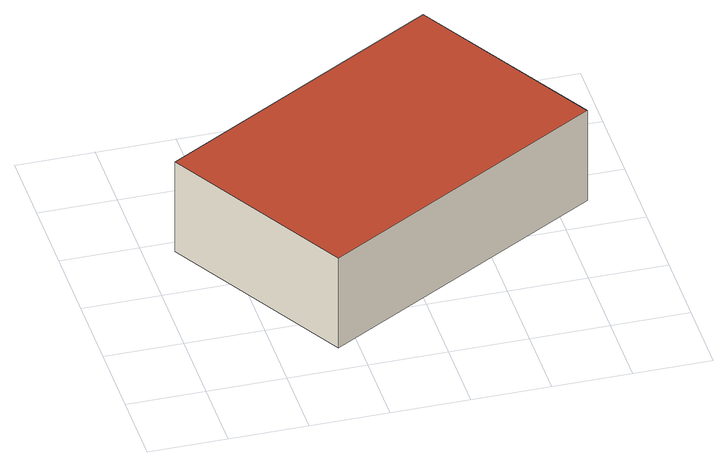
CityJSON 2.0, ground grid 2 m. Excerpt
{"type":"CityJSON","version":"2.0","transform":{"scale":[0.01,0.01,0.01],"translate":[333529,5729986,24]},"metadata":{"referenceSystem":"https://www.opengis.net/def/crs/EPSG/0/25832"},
"CityObjects":{
"building1":{"type":"Building","attributes":{"Geometrietyp2DReferenz":"3000","Gemeindeschluessel":"05170012","function":"31001_2723","roofType":"1000","measuredHeight":2.64},"address":[{"country":"Germany","locality":"Hamminkeln","thoroughfareNumber":"48","thoroughfareName":"Strauchheide"}],"geometry":[{"type":"Solid","lod":"2","boundaries":[[[[0,1,2,3]],[[4,5,1,0]],[[6,7,5,4]],[[8,9,7,6]],[[3,2,9,8]],[[6,4,0,3,8]],[[1,5,7,9,2]]]],"semantics":{"surfaces":[{"type":"WallSurface"},{"type":"RoofSurface"},{"type":"GroundSurface"}],"values":[[0,0,0,0,0,1,2]]}}]}
},
"vertices":[
[1080,503,346],[1080,503,81],[805,981,81],[805,981,346],[350,84,346],[350,84,81],[76,563,346],[76,563,81],[718,931,346],[718,931,81]
]}
